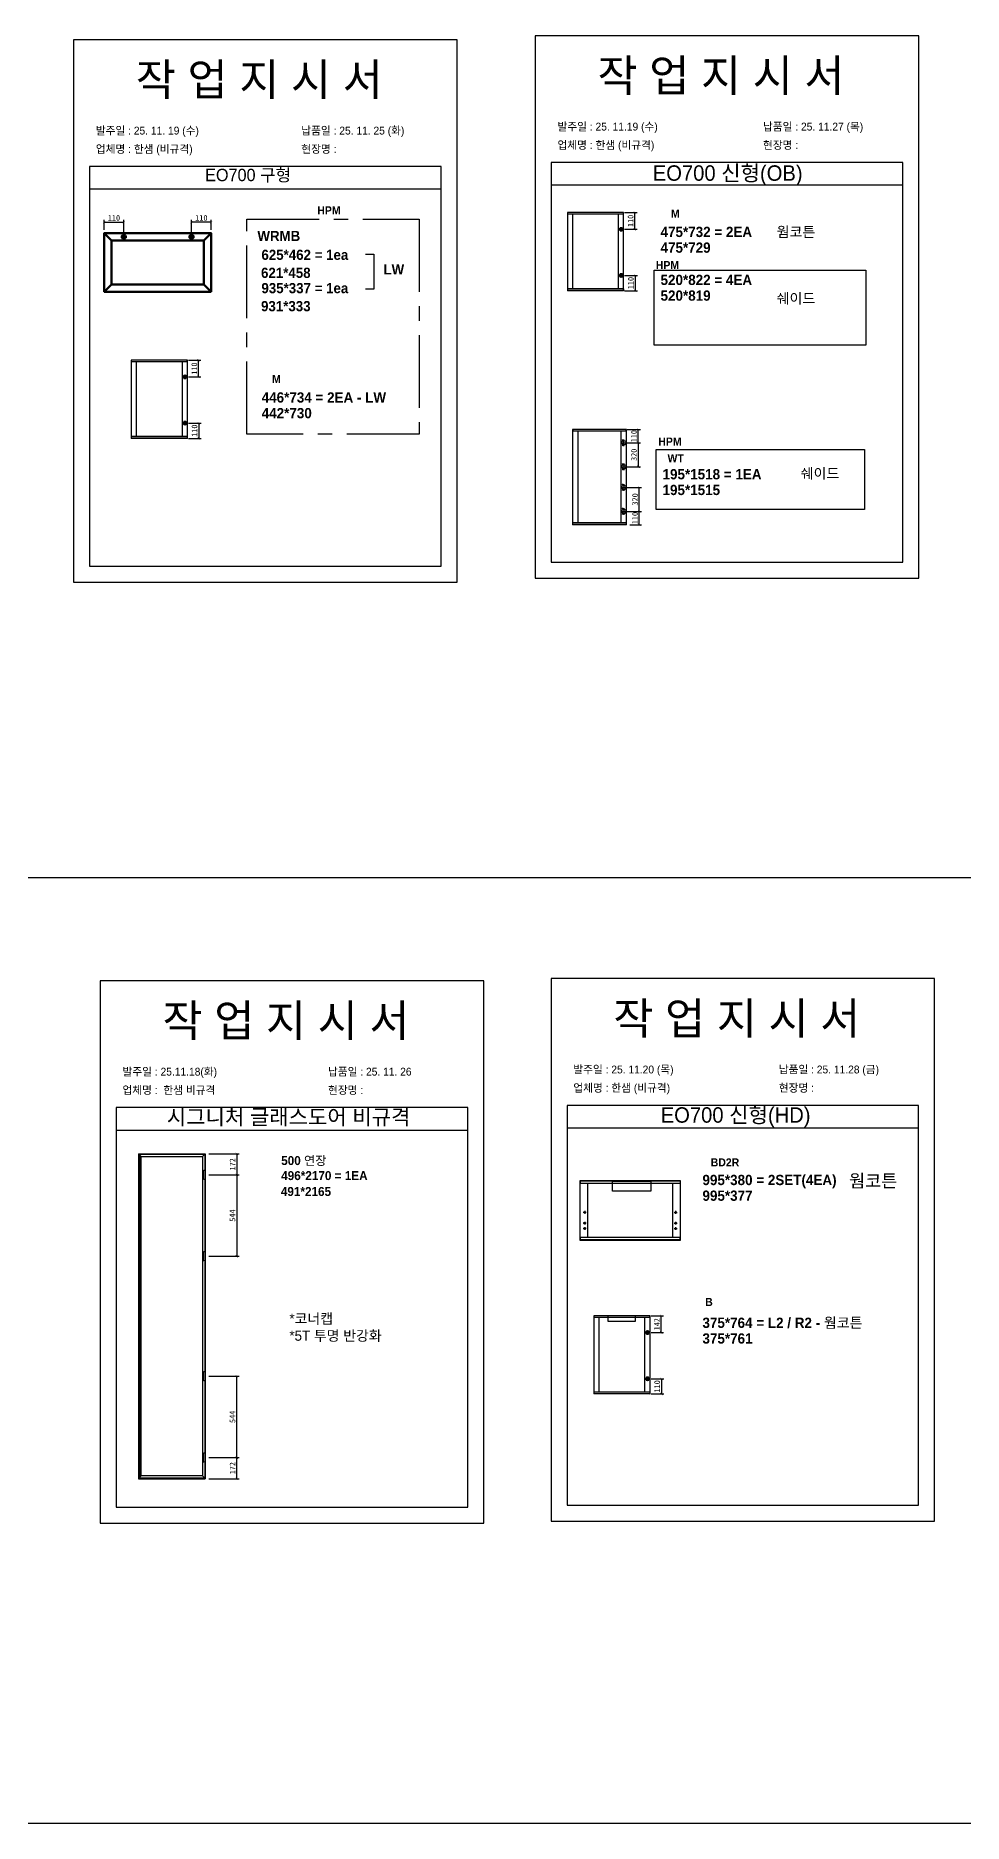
# Model space of a CAD drawing. Header units: millimetres. Extents: x -44117 to 256353, y -2095463 to 65325.
# Drawn here: x 110573 to 114635, y -491777 to -483948 of the extents above; entities that cross this region are included whole.
import ezdxf

# ---------------------------------------------------------------- set-up
doc = ezdxf.new("R2010")
doc.units = ezdxf.units.MM
doc.header["$LTSCALE"] = 10
doc.linetypes.add('CENTER', pattern=[50.8, 31.75, -6.35, 6.35, -6.35])
doc.layers.add('cen', color=1, linetype='CENTER')
doc.layers.add('Layer1', color=7, linetype='Continuous', lineweight=70)
doc.styles.add('MtX_Gulim', font='')
doc.styles.get('MtX_Gulim').set_extended_font_data('Gulim', bold=True)
doc.dimstyles.new('ISO-25', dxfattribs={"dimtxt": 2.5, "dimasz": 2.5, "dimexe": 1, "dimexo": 1, "dimtad": 1, "dimtxsty": 'Standard', "dimblk": 'ARCHTICK', "dimcen": 2.5, "dimadec": 0, "dimazin": 0, "dimtfac": 1, "dimtmove": 0, "dimatfit": 3, "dimfxl": 0, "dimarcsym": 0})

# ---------------------------------------------------------------- blocks, each defined once
blk = doc.blocks.new('_ArchTick')
at = {"color": 0, "linetype": 'ByBlock', "const_width": 0.15}
blk.add_lwpolyline([(-0.5, -0.5), (0.5, 0.5)], dxfattribs=at)
blk = doc.blocks.new('*D3997')
at = {"color": 0, "lineweight": -2}
for p, q in [((110872.4, -484797.6), (110872.4, -484754.7)), ((110872.4, -484764.7), (110958.2, -484764.7)), ((110958.2, -484814), (110958.2, -484754.7))]:
    blk.add_line(p, q, dxfattribs=at)
at = {"layer": 'Defpoints', "color": 0}
for p in [(110958.2, -484764.7), (110872.4, -484812.6), (110958.2, -484829)]:
    blk.add_point(p, dxfattribs=at)
at = {"color": 0, "lineweight": -2, "xscale": 10, "yscale": 10, "zscale": 10, "rotation": 180}
blk.add_blockref('_ArchTick', (110872.4, -484764.7), dxfattribs=at)
at = {"color": 0, "lineweight": -2, "xscale": 10, "yscale": 10, "zscale": 10}
blk.add_blockref('_ArchTick', (110958.2, -484764.7), dxfattribs=at)
at = {"color": 0, "insert": (110915.3, -484746), "char_height": 25, "attachment_point": 5}
blk.add_mtext('110', dxfattribs=at)
blk = doc.blocks.new('*D3998')
at = {"color": 0, "lineweight": -2}
for p, q in [((111255, -484814), (111255, -484754.7)), ((111340.9, -484764.7), (111255, -484764.7)), ((111340.9, -484797.6), (111340.9, -484754.7))]:
    blk.add_line(p, q, dxfattribs=at)
at = {"layer": 'Defpoints', "color": 0}
for p in [(111255, -484764.7), (111255, -484829), (111340.9, -484812.6)]:
    blk.add_point(p, dxfattribs=at)
at = {"color": 0, "lineweight": -2, "xscale": 10, "yscale": 10, "zscale": 10, "rotation": 180}
blk.add_blockref('_ArchTick', (111255, -484764.7), dxfattribs=at)
at = {"color": 0, "lineweight": -2, "xscale": 10, "yscale": 10, "zscale": 10}
blk.add_blockref('_ArchTick', (111340.9, -484764.7), dxfattribs=at)
at = {"color": 0, "insert": (111298, -484746), "char_height": 25, "attachment_point": 5}
blk.add_mtext('110', dxfattribs=at)
blk = doc.blocks.new('*D3999')
at = {"color": 0, "lineweight": -2}
for p, q in [((111241.4, -485369.1), (111296, -485369.1)), ((111286, -485442.7), (111286, -485369.1)), ((111241.4, -485442.7), (111296, -485442.7))]:
    blk.add_line(p, q, dxfattribs=at)
at = {"layer": 'Defpoints', "color": 0}
for p in [(111226.4, -485369.1), (111286, -485369.1), (111226.4, -485442.7)]:
    blk.add_point(p, dxfattribs=at)
at = {"color": 0, "lineweight": -2, "xscale": 10, "yscale": 10, "zscale": 10}
for p, rotation in [((111286, -485369.1), 90), ((111286, -485442.7), 270)]:
    blk.add_blockref('_ArchTick', p, dxfattribs=dict(at, rotation=rotation))
at = {"color": 0, "insert": (111267.2, -485405.9), "char_height": 25, "attachment_point": 5, "rotation": 90}
blk.add_mtext('110', dxfattribs=at)
blk = doc.blocks.new('*D4000')
at = {"color": 0, "lineweight": -2}
for p, q in [((111241.4, -485644.6), (111296.9, -485644.6)), ((111286.9, -485644.6), (111286.9, -485711.5)), ((111241.4, -485711.5), (111296.9, -485711.5))]:
    blk.add_line(p, q, dxfattribs=at)
at = {"layer": 'Defpoints', "color": 0}
for p in [(111226.4, -485644.6), (111226.4, -485711.5), (111286.9, -485711.5)]:
    blk.add_point(p, dxfattribs=at)
at = {"color": 0, "lineweight": -2, "xscale": 10, "yscale": 10, "zscale": 10}
for p, rotation in [((111286.9, -485644.6), 90), ((111286.9, -485711.5), 270)]:
    blk.add_blockref('_ArchTick', p, dxfattribs=dict(at, rotation=rotation))
at = {"color": 0, "insert": (111268.2, -485678), "char_height": 25, "attachment_point": 5, "rotation": 90}
blk.add_mtext('110', dxfattribs=at)
blk = doc.blocks.new('*D4001')
at = {"color": 0, "lineweight": -2}
for p, q in [((113152.1, -484722.3), (113206.7, -484722.3)), ((113196.7, -484796), (113196.7, -484722.3)), ((113152.1, -484796), (113206.7, -484796))]:
    blk.add_line(p, q, dxfattribs=at)
at = {"layer": 'Defpoints', "color": 0}
for p in [(113137.1, -484722.3), (113196.7, -484722.3), (113137.1, -484796)]:
    blk.add_point(p, dxfattribs=at)
at = {"color": 0, "lineweight": -2, "xscale": 10, "yscale": 10, "zscale": 10}
for p, rotation in [((113196.7, -484722.3), 90), ((113196.7, -484796), 270)]:
    blk.add_blockref('_ArchTick', p, dxfattribs=dict(at, rotation=rotation))
at = {"color": 0, "insert": (113178, -484759.1), "char_height": 25, "attachment_point": 5, "rotation": 90}
blk.add_mtext('110', dxfattribs=at)
blk = doc.blocks.new('*D4002')
at = {"color": 0, "lineweight": -2}
for p, q in [((113152.1, -484997.8), (113207.7, -484997.8)), ((113197.7, -484997.8), (113197.7, -485064.7)), ((113152.1, -485064.7), (113207.7, -485064.7))]:
    blk.add_line(p, q, dxfattribs=at)
at = {"layer": 'Defpoints', "color": 0}
for p in [(113137.1, -484997.8), (113137.1, -485064.7), (113197.7, -485064.7)]:
    blk.add_point(p, dxfattribs=at)
at = {"color": 0, "lineweight": -2, "xscale": 10, "yscale": 10, "zscale": 10}
for p, rotation in [((113197.7, -484997.8), 90), ((113197.7, -485064.7), 270)]:
    blk.add_blockref('_ArchTick', p, dxfattribs=dict(at, rotation=rotation))
at = {"color": 0, "insert": (113178.9, -485031.3), "char_height": 25, "attachment_point": 5, "rotation": 90}
blk.add_mtext('110', dxfattribs=at)
blk = doc.blocks.new('*D4003')
at = {"color": 0, "lineweight": -2}
for p, q in [((113163.7, -485673.1), (113221.7, -485673.1)), ((113163.7, -485730.9), (113221.7, -485730.9)), ((113211.7, -485730.9), (113211.7, -485673.1))]:
    blk.add_line(p, q, dxfattribs=at)
at = {"layer": 'Defpoints', "color": 0}
for p in [(113148.7, -485673.1), (113148.7, -485730.9), (113211.7, -485673.1)]:
    blk.add_point(p, dxfattribs=at)
at = {"color": 0, "lineweight": -2, "xscale": 10, "yscale": 10, "zscale": 10}
for p, rotation in [((113211.7, -485673.1), 90), ((113211.7, -485730.9), 270)]:
    blk.add_blockref('_ArchTick', p, dxfattribs=dict(at, rotation=rotation))
at = {"color": 0, "insert": (113192.9, -485702), "char_height": 25, "attachment_point": 5, "rotation": 90}
blk.add_mtext('110', dxfattribs=at)
blk = doc.blocks.new('*D4004')
at = {"color": 0, "lineweight": -2}
for p, q in [((113163.7, -486031.5), (113226.2, -486031.5)), ((113216.2, -486090), (113216.2, -486031.5)), ((113175.4, -486090), (113226.2, -486090))]:
    blk.add_line(p, q, dxfattribs=at)
at = {"layer": 'Defpoints', "color": 0}
for p in [(113148.7, -486031.5), (113216.2, -486031.5), (113160.4, -486090)]:
    blk.add_point(p, dxfattribs=at)
at = {"color": 0, "lineweight": -2, "xscale": 10, "yscale": 10, "zscale": 10}
for p, rotation in [((113216.2, -486031.5), 90), ((113216.2, -486090), 270)]:
    blk.add_blockref('_ArchTick', p, dxfattribs=dict(at, rotation=rotation))
at = {"color": 0, "insert": (113197.5, -486060.7), "char_height": 25, "attachment_point": 5, "rotation": 90}
blk.add_mtext('110', dxfattribs=at)
blk = doc.blocks.new('*D4005')
at = {"color": 0, "lineweight": -2}
for p, q in [((113163.7, -485926.3), (113226.2, -485926.3)), ((113216.2, -486031.5), (113216.2, -485926.3)), ((113163.7, -486031.5), (113226.2, -486031.5))]:
    blk.add_line(p, q, dxfattribs=at)
at = {"layer": 'Defpoints', "color": 0}
for p in [(113148.7, -485926.3), (113216.2, -485926.3), (113148.7, -486031.5)]:
    blk.add_point(p, dxfattribs=at)
at = {"color": 0, "lineweight": -2, "xscale": 10, "yscale": 10, "zscale": 10}
for p, rotation in [((113216.2, -485926.3), 90), ((113216.2, -486031.5), 270)]:
    blk.add_blockref('_ArchTick', p, dxfattribs=dict(at, rotation=rotation))
at = {"color": 0, "insert": (113197.5, -485978.9), "char_height": 25, "attachment_point": 5, "rotation": 90}
blk.add_mtext('320', dxfattribs=at)
blk = doc.blocks.new('*D4006')
at = {"color": 0, "lineweight": -2}
for p, q in [((113163.7, -485730.9), (113221.7, -485730.9)), ((113211.7, -485730.9), (113211.7, -485836.1)), ((113163.7, -485836.1), (113221.7, -485836.1))]:
    blk.add_line(p, q, dxfattribs=at)
at = {"layer": 'Defpoints', "color": 0}
for p in [(113148.7, -485730.9), (113148.7, -485836.1), (113211.7, -485836.1)]:
    blk.add_point(p, dxfattribs=at)
at = {"color": 0, "lineweight": -2, "xscale": 10, "yscale": 10, "zscale": 10}
for p, rotation in [((113211.7, -485730.9), 90), ((113211.7, -485836.1), 270)]:
    blk.add_blockref('_ArchTick', p, dxfattribs=dict(at, rotation=rotation))
at = {"color": 0, "insert": (113192.9, -485783.5), "char_height": 25, "attachment_point": 5, "rotation": 90}
blk.add_mtext('320', dxfattribs=at)
blk = doc.blocks.new('*D4009')
at = {"color": 0, "lineweight": -2}
for p, q in [((111330.2, -488937.5), (111463.3, -488937.5)), ((111453.3, -488937.5), (111453.3, -489294.3)), ((111330.2, -489294.3), (111463.3, -489294.3))]:
    blk.add_line(p, q, dxfattribs=at)
at = {"layer": 'Defpoints', "color": 0}
for p in [(111315.2, -488937.5), (111315.2, -489294.3), (111453.3, -489294.3)]:
    blk.add_point(p, dxfattribs=at)
at = {"color": 0, "lineweight": -2, "xscale": 10, "yscale": 10, "zscale": 10}
for p, rotation in [((111453.3, -488937.5), 90), ((111453.3, -489294.3), 270)]:
    blk.add_blockref('_ArchTick', p, dxfattribs=dict(at, rotation=rotation))
at = {"color": 0, "insert": (111434.6, -489115.9), "char_height": 25, "attachment_point": 5, "rotation": 90}
blk.add_mtext('544', dxfattribs=at)
blk = doc.blocks.new('*D4010')
at = {"color": 0, "lineweight": -2}
for p, q in [((111330.2, -488845), (111463.3, -488845)), ((111453.3, -488845), (111453.3, -488937.5)), ((111330.2, -488937.5), (111463.3, -488937.5))]:
    blk.add_line(p, q, dxfattribs=at)
at = {"layer": 'Defpoints', "color": 0}
for p in [(111315.2, -488845), (111315.2, -488937.5), (111453.3, -488937.5)]:
    blk.add_point(p, dxfattribs=at)
at = {"color": 0, "lineweight": -2, "xscale": 10, "yscale": 10, "zscale": 10}
for p, rotation in [((111453.3, -488845), 90), ((111453.3, -488937.5), 270)]:
    blk.add_blockref('_ArchTick', p, dxfattribs=dict(at, rotation=rotation))
at = {"color": 0, "insert": (111434.6, -488891.2), "char_height": 25, "attachment_point": 5, "rotation": 90}
blk.add_mtext('172', dxfattribs=at)
blk = doc.blocks.new('*D4011')
at = {"color": 0, "lineweight": -2}
for p, q in [((111330.2, -489819.1), (111463.3, -489819.1)), ((111453.3, -490176), (111453.3, -489819.1)), ((111330.2, -490176), (111463.3, -490176))]:
    blk.add_line(p, q, dxfattribs=at)
at = {"layer": 'Defpoints', "color": 0}
for p in [(111315.2, -489819.1), (111453.3, -489819.1), (111315.2, -490176)]:
    blk.add_point(p, dxfattribs=at)
at = {"color": 0, "lineweight": -2, "xscale": 10, "yscale": 10, "zscale": 10}
for p, rotation in [((111453.3, -489819.1), 90), ((111453.3, -490176), 270)]:
    blk.add_blockref('_ArchTick', p, dxfattribs=dict(at, rotation=rotation))
at = {"color": 0, "insert": (111434.6, -489997.5), "char_height": 25, "attachment_point": 5, "rotation": 90}
blk.add_mtext('544', dxfattribs=at)
blk = doc.blocks.new('*D4012')
at = {"color": 0, "lineweight": -2}
for p, q in [((111330.2, -490176), (111463.3, -490176)), ((111453.3, -490268.5), (111453.3, -490176)), ((111330.2, -490268.5), (111463.3, -490268.5))]:
    blk.add_line(p, q, dxfattribs=at)
at = {"layer": 'Defpoints', "color": 0}
for p in [(111315.2, -490176), (111453.3, -490176), (111315.2, -490268.5)]:
    blk.add_point(p, dxfattribs=at)
at = {"color": 0, "lineweight": -2, "xscale": 10, "yscale": 10, "zscale": 10}
for p, rotation in [((111453.3, -490176), 90), ((111453.3, -490268.5), 270)]:
    blk.add_blockref('_ArchTick', p, dxfattribs=dict(at, rotation=rotation))
at = {"color": 0, "insert": (111434.6, -490222.2), "char_height": 25, "attachment_point": 5, "rotation": 90}
blk.add_mtext('172', dxfattribs=at)
blk = doc.blocks.new('*D4013')
at = {"color": 0, "lineweight": -2}
for p, q in [((113267.5, -489554.9), (113322.1, -489554.9)), ((113312.1, -489628.5), (113312.1, -489554.9)), ((113267.5, -489628.5), (113322.1, -489628.5))]:
    blk.add_line(p, q, dxfattribs=at)
at = {"layer": 'Defpoints', "color": 0}
for p in [(113252.5, -489554.9), (113312.1, -489554.9), (113252.5, -489628.5)]:
    blk.add_point(p, dxfattribs=at)
at = {"color": 0, "lineweight": -2, "xscale": 10, "yscale": 10, "zscale": 10}
for p, rotation in [((113312.1, -489554.9), 90), ((113312.1, -489628.5), 270)]:
    blk.add_blockref('_ArchTick', p, dxfattribs=dict(at, rotation=rotation))
at = {"color": 0, "insert": (113293.4, -489591.7), "char_height": 25, "attachment_point": 5, "rotation": 90}
blk.add_mtext('142', dxfattribs=at)
blk = doc.blocks.new('*D4014')
at = {"color": 0, "lineweight": -2}
for p, q in [((113267.5, -489830.4), (113323.1, -489830.4)), ((113313.1, -489830.4), (113313.1, -489897.3)), ((113267.5, -489897.3), (113323.1, -489897.3))]:
    blk.add_line(p, q, dxfattribs=at)
at = {"layer": 'Defpoints', "color": 0}
for p in [(113252.5, -489830.4), (113252.5, -489897.3), (113313.1, -489897.3)]:
    blk.add_point(p, dxfattribs=at)
at = {"color": 0, "lineweight": -2, "xscale": 10, "yscale": 10, "zscale": 10}
for p, rotation in [((113313.1, -489830.4), 90), ((113313.1, -489897.3), 270)]:
    blk.add_blockref('_ArchTick', p, dxfattribs=dict(at, rotation=rotation))
at = {"color": 0, "insert": (113294.3, -489863.8), "char_height": 25, "attachment_point": 5, "rotation": 90}
blk.add_mtext('110', dxfattribs=at)

msp = doc.modelspace()

# ---------------------------------------------------------------- linework, layer by layer
for p, q in [((112348.13736, -484520.76289), (110808.13736, -484520.76289)), ((114370.34082, -484503.31693), (112830.34082, -484503.31693)), ((112348.13736, -484620.76289), (110808.13736, -484620.76289)), ((114370.34082, -484603.31693), (112830.34082, -484603.31693)), ((112901.25304, -484722.58073), (112901.25304, -485064.46762)), ((113147.75368, -484723.02346), (112901.25304, -484723.02346)), ((113147.75368, -484729.71362), (112901.25304, -484729.71362)), ((113147.50771, -484722.33477), (112901.499, -484722.33477)), ((112923.14363, -484729.2217), (112923.14363, -485057.33473)), ((113125.61712, -485057.33473), (113125.61712, -484729.71362)), ((113146.52387, -484729.71362), (113146.52387, -484722.33477)), ((113147.75368, -485064.46762), (113147.75368, -484722.58073)), ((113147.75368, -485057.33473), (112901.25304, -485057.33473)), ((113147.75368, -485064.02489), (112901.25304, -485064.02489)), ((113147.50771, -485064.71359), (112901.499, -485064.71359)), ((112902.48284, -485064.71359), (112902.48284, -485057.33473)), ((113146.52387, -485057.33473), (113146.52387, -485064.71359)), ((110990.50531, -485369.35239), (110990.50531, -485711.23927)), ((111237.00595, -485369.79512), (110990.50531, -485369.79512)), ((111237.00595, -485376.48528), (110990.50531, -485376.48528)), ((111236.75999, -485369.10642), (110990.75127, -485369.10642)), ((111012.39591, -485375.99335), (111012.39591, -485704.10639)), ((111214.86939, -485704.10639), (111214.86939, -485376.48528)), ((111235.77614, -485376.48528), (111235.77614, -485369.10642)), ((111237.00595, -485711.23927), (111237.00595, -485369.35239)), ((111237.00595, -485704.10639), (110990.50531, -485704.10639)), ((111237.00595, -485710.79655), (110990.50531, -485710.79655)), ((111236.75999, -485711.48524), (110990.75127, -485711.48524)), ((110991.73512, -485711.48524), (110991.73512, -485704.10639)), ((111235.77614, -485704.10639), (111235.77614, -485711.48524)), ((112923.46867, -485672.57092), (112923.46867, -486089.77878)), ((113160.46223, -485673.05023), (112923.46867, -485673.05023)), ((113160.46223, -485680.29318), (112923.46867, -485680.29318)), ((113160.19595, -485672.30464), (112923.73495, -485672.30464)), ((112924.80009, -485672.30464), (112924.80009, -485680.29318)), ((112947.16802, -485679.76061), (112947.16802, -486082.05653)), ((113134.22111, -485730.88732), (113163.27029, -485730.88732)), ((113136.49659, -486082.05653), (113136.49659, -485680.29318)), ((113146.08285, -485718.90449), (113141.82229, -485718.90449)), ((113143.95257, -485716.77421), (113143.95257, -485721.03477)), ((113148.7457, -485745.41191), (113148.7457, -485716.36273)), ((113159.13081, -485680.29318), (113159.13081, -485672.30464)), ((113160.46223, -486089.77878), (113160.46223, -485672.57092)), ((113146.08285, -485742.87013), (113141.82229, -485742.87013)), ((113143.95257, -485740.73986), (113143.95257, -485745.00041)), ((113134.22111, -485836.06986), (113163.27029, -485836.06986)), ((113146.08285, -485824.08703), (113141.82229, -485824.08703)), ((113146.08285, -485848.05267), (113141.82229, -485848.05267)), ((113143.95257, -485821.95675), (113143.95257, -485826.21731)), ((113143.95257, -485845.92239), (113143.95257, -485850.18295)), ((113148.7457, -485821.54527), (113148.7457, -485850.59445)), ((113134.22111, -485926.27986), (113163.27029, -485926.27986)), ((113146.08285, -485914.29703), (113141.82229, -485914.29703)), ((113146.08285, -485938.26267), (113141.82229, -485938.26267)), ((113143.95257, -485912.16675), (113143.95257, -485916.42731)), ((113143.95257, -485936.13239), (113143.95257, -485940.39295)), ((113148.7457, -485911.75527), (113148.7457, -485940.80444)), ((113134.22111, -486031.46239), (113163.27029, -486031.46239)), ((113146.08285, -486019.47955), (113141.82229, -486019.47955)), ((113146.08285, -486043.44519), (113141.82229, -486043.44519)), ((113143.95257, -486017.34927), (113143.95257, -486021.60983)), ((113143.95257, -486041.31492), (113143.95257, -486045.57547)), ((113148.7457, -486016.93779), (113148.7457, -486045.98697)), ((113160.46223, -486082.05653), (112923.46867, -486082.05653)), ((113160.46223, -486089.29948), (112923.46867, -486089.29948)), ((113160.19595, -486090.04508), (112923.73495, -486090.04508)), ((112924.80009, -486090.04508), (112924.80009, -486082.05653)), ((113159.13081, -486082.05653), (113159.13081, -486090.04508)), ((112465.09926, -488642.64097), (110925.09926, -488642.64097)), ((114439.56168, -488633.15466), (112899.56168, -488633.15466)), ((112465.09926, -488742.64097), (110925.09926, -488742.64097)), ((114439.56168, -488733.15466), (112899.56168, -488733.15466)), ((111022.62446, -488844.96427), (111022.62446, -490268.46066)), ((111022.62446, -488844.96427), (111315.19561, -488844.96427)), ((111022.62446, -488844.96427), (111035.08825, -488857.42807)), ((111022.62446, -488844.96427), (111028.52836, -488844.96427)), ((111028.52836, -488844.96427), (111028.52836, -490268.46066)), ((111302.73182, -488857.42807), (111315.19561, -488844.96427)), ((111315.19561, -488844.96427), (111315.19561, -490268.46066)), ((112955.87137, -488964.33423), (112955.87137, -489222.7763)), ((113396.48177, -488965.0007), (112955.87137, -488965.0007)), ((113396.48177, -488975.0718), (112955.87137, -488975.0718)), ((113396.11151, -488963.96397), (112956.24163, -488963.96397)), ((112957.72267, -488963.96397), (112957.72267, -488975.0718)), ((112989.19485, -488975.0718), (112989.19485, -489212.03874)), ((113363.15829, -489212.03874), (113363.15829, -488975.0718)), ((113394.63047, -488963.96397), (113394.63047, -488975.0718)), ((113396.48177, -489222.7763), (113396.48177, -488964.33423)), ((112976.97624, -489095.5917), (112976.97624, -489107.81031)), ((113375.3769, -489095.5917), (113375.3769, -489107.81031)), ((112983.08554, -489101.701), (112970.86693, -489101.701)), ((112983.08554, -489149.09439), (112970.86693, -489149.09439)), ((112983.08554, -489172.79109), (112970.86693, -489172.79109)), ((112976.97624, -489142.98509), (112976.97624, -489155.20369)), ((112976.97624, -489166.68178), (112976.97624, -489178.90039)), ((113369.2676, -489101.701), (113381.48621, -489101.701)), ((113369.2676, -489149.09439), (113381.48621, -489149.09439)), ((113369.2676, -489172.79109), (113381.48621, -489172.79109)), ((113375.3769, -489142.98509), (113375.3769, -489155.20369)), ((113375.3769, -489166.68178), (113375.3769, -489178.90039)), ((113396.48177, -489212.03874), (112955.87137, -489212.03874)), ((113396.48177, -489222.10983), (112955.87137, -489222.10983)), ((112956.24163, -489223.14656), (113396.11151, -489223.14656)), ((112957.72267, -489212.03874), (112957.72267, -489223.14656)), ((113394.63047, -489223.14656), (113394.63047, -489212.03874)), ((113016.65107, -489555.15244), (113016.65107, -489897.03933)), ((113263.15171, -489555.59517), (113016.65107, -489555.59517)), ((113263.15171, -489562.28534), (113016.65107, -489562.28534)), ((113262.90575, -489554.90648), (113016.89703, -489554.90648)), ((113038.54167, -489561.79341), (113038.54167, -489889.90645)), ((113241.01515, -489889.90645), (113241.01515, -489562.28534)), ((113261.9219, -489562.28534), (113261.9219, -489554.90648)), ((113263.15171, -489897.03933), (113263.15171, -489555.15244)), ((113263.15171, -489889.90645), (113016.65107, -489889.90645)), ((113263.15171, -489896.59661), (113016.65107, -489896.59661)), ((113262.90575, -489897.2853), (113016.89703, -489897.2853)), ((113017.88088, -489897.2853), (113017.88088, -489889.90645)), ((113261.9219, -489889.90645), (113261.9219, -489897.2853)), ((111035.08825, -490255.99687), (111022.62446, -490268.46066)), ((111022.62446, -490268.46066), (111315.19561, -490268.46066)), ((111302.73182, -490255.99687), (111315.19561, -490268.46066))]:
    msp.add_line(p, q)
at = {"color": 1}
for p, q in [((104015.69829, -487634.88151), (196284.84516, -487634.88151)), ((104015.69829, -487634.88151), (196284.84516, -487634.88151)), ((104015.69829, -491777.47505), (196284.84516, -491777.47505)), ((104015.69829, -491777.47505), (196284.84516, -491777.47505))]:
    msp.add_line(p, q, dxfattribs=at)
at = {"linetype": 'Continuous'}
for p, q in [((111035.08825, -490255.99687), (111035.08825, -488857.42807)), ((111035.08825, -488857.42807), (111302.73182, -488857.42807)), ((111302.73182, -488857.42807), (111302.73182, -490255.99687)), ((111302.73182, -490255.99687), (111035.08825, -490255.99687))]:
    msp.add_line(p, q, dxfattribs=at)
for points in [[(110738.13736, -486341.59317), (112418.13736, -486341.59317), (112418.13736, -483965.59317), (110738.13736, -483965.59317)], [(112760.34082, -486324.14721), (114440.34082, -486324.14721), (114440.34082, -483948.14721), (112760.34082, -483948.14721)], [(113281.00814, -484975.46821), (114208.97098, -484975.46821), (114208.97098, -485303.68658), (113281.00814, -485303.68658)], [(113289.77598, -485760.30749), (114202.47305, -485760.30749), (114202.47305, -486022.84722), (113289.77598, -486022.84722)], [(112829.56168, -490453.98494), (114509.56168, -490453.98494), (114509.56168, -488077.98494), (112829.56168, -488077.98494)], [(110855.09926, -490463.47124), (112535.09926, -490463.47124), (112535.09926, -488087.47124), (110855.09926, -488087.47124)], [(111024.59243, -488846.93224), (111313.22764, -488846.93224), (111313.22764, -490266.4927), (111024.59243, -490266.4927)], [(113098.77964, -488964.39255), (113266.16009, -488964.39255), (113266.16009, -489009.41212), (113098.77964, -489009.41212)], [(113078.57416, -489578.98645), (113199.75941, -489578.98645), (113199.75941, -489555.59517), (113078.57416, -489555.59517)]]:
    msp.add_lwpolyline(points, close=True)
for points in [[(110808.13736, -484520.76289), (110808.13736, -486271.59317), (112348.13736, -486271.59317), (112348.13736, -484520.76289)], [(112830.34082, -484503.31693), (112830.34082, -486254.14721), (114370.34082, -486254.14721), (114370.34082, -484503.31693)], [(112016.77268, -484905.44801), (112053.84003, -484905.44801), (112053.84003, -485058.55228), (112016.77268, -485058.55228)], [(110925.09926, -488642.64097), (110925.09926, -490393.47124), (112465.09926, -490393.47124), (112465.09926, -488642.64097)], [(112899.56168, -488633.15466), (112899.56168, -490383.98494), (114439.56168, -490383.98494), (114439.56168, -488633.15466)]]:
    msp.add_lwpolyline(points)
for points in [[(111310.5932, -488956.78888), (111310.5932, -488956.78888, 0.4142135624), (111315.19561, -488952.18646), (111315.19561, -488922.73102, 0.4142135624), (111310.5932, -488918.1286), (111310.5932, -488918.1286, 0.4142135624), (111305.99078, -488922.73102), (111305.99078, -488952.18646, 0.4142135624)], [(111310.5932, -489313.64696), (111310.5932, -489313.64696, 0.4142135624), (111315.19561, -489309.04454), (111315.19561, -489279.5891, 0.4142135624), (111310.5932, -489274.98668), (111310.5932, -489274.98668, 0.4142135624), (111305.99078, -489279.5891), (111305.99078, -489309.04454, 0.4142135624)], [(111310.5932, -489838.43825), (111310.5932, -489838.43825, 0.4142135624), (111315.19561, -489833.83584), (111315.19561, -489804.38039, 0.4142135624), (111310.5932, -489799.77798), (111310.5932, -489799.77798, 0.4142135624), (111305.99078, -489804.38039), (111305.99078, -489833.83584, 0.4142135624)], [(111310.5932, -490195.29634), (111310.5932, -490195.29634, 0.4142135624), (111315.19561, -490190.69392), (111315.19561, -490161.23847, 0.4142135624), (111310.5932, -490156.63606), (111310.5932, -490156.63606, 0.4142135624), (111305.99078, -490161.23847), (111305.99078, -490190.69392, 0.4142135624)]]:
    msp.add_lwpolyline(points, format="xyb", close=True, dxfattribs=at)
for centre, radius in [((113148.7457, -485730.88732), 9.31997), ((113143.95257, -485718.90449), 0.85211), ((113143.95257, -485742.87013), 0.85211), ((113148.7457, -485836.06986), 9.31997), ((113143.95257, -485824.08703), 0.85211), ((113143.95257, -485848.05267), 0.85211), ((113148.7457, -485926.27986), 9.31997), ((113143.95257, -485914.29703), 0.85211), ((113143.95257, -485938.26267), 0.85211), ((113148.7457, -486031.46239), 9.31997), ((113143.95257, -486019.47955), 0.85211), ((113143.95257, -486043.44519), 0.85211), ((112976.97624, -489101.701), 3.70261), ((113375.3769, -489101.701), 3.70261), ((112976.97624, -489149.09439), 3.70261), ((112976.97624, -489172.79109), 3.70261), ((113375.3769, -489149.09439), 3.70261), ((113375.3769, -489172.79109), 3.70261)]:
    msp.add_circle(centre, radius)
for centre, radius, start, end in [((113147.50771, -484722.58073), 0.24596, 0, 90), ((112901.499, -485064.46763), 0.24596, 180, 270), ((113147.50771, -485064.46763), 0.24596, 270, 0), ((111236.75999, -485369.35239), 0.24596, 0, 90), ((110990.75127, -485711.23928), 0.24596, 180, 270), ((111236.75999, -485711.23928), 0.24596, 270, 0), ((112923.73495, -485672.57092), 0.26628, 90, 180), ((113160.19595, -485672.57092), 0.26628, 0, 90), ((112923.73495, -486089.77879), 0.26628, 180, 270), ((113160.19595, -486089.77879), 0.26628, 270, 0), ((112956.24163, -488964.33423), 0.37026, 90, 180), ((113396.11151, -488964.33423), 0.37026, 0, 90), ((112956.24163, -489222.7763), 0.37026, 180, 270), ((113396.11151, -489222.7763), 0.37026, 270, 0), ((113262.90575, -489555.15244), 0.24596, 0, 90), ((113016.89703, -489897.03934), 0.24596, 180, 270), ((113262.90575, -489897.03934), 0.24596, 270, 0)]:
    msp.add_arc(centre, radius, start, end)
at = {"layer": 'cen'}
msp.add_lwpolyline([(111496.8129, -484752.14297), (112252.3422, -484752.14297), (112252.3422, -485692.50387), (111496.8129, -485692.50387)], close=True, dxfattribs=at)
at = {"layer": 'Layer1'}
for p, q in [((113137.11569, -484786.88605), (113137.11569, -484805.01645)), ((110904.42613, -484844.66935), (110872.3628, -484812.60602)), ((110944.90557, -484828.98106), (110971.56053, -484828.98106)), ((111268.35756, -484828.98106), (111241.7026, -484828.98106)), ((111340.90032, -484812.60602), (111308.837, -484844.66935)), ((111308.837, -484844.66935), (111340.90032, -484812.60602)), ((113137.11569, -485006.89441), (113137.11569, -484988.76401)), ((110904.42613, -485037.04929), (110872.3628, -485069.11262)), ((111340.90032, -485069.11262), (111308.837, -485037.04929)), ((111226.36797, -485433.6577), (111226.36797, -485451.7881)), ((111226.36797, -485653.66606), (111226.36797, -485635.53566)), ((113252.51373, -489619.45776), (113252.51373, -489637.58816)), ((113252.51373, -489839.46612), (113252.51373, -489821.33572))]:
    msp.add_line(p, q, dxfattribs=at)
for points in [[(111340.90032, -485069.11262), (111340.90032, -484812.60602), (110872.3628, -484812.60602), (110872.3628, -485069.11262)], [(111308.837, -485037.04929), (111308.837, -484844.66935), (110904.42613, -484844.66935), (110904.42613, -485037.04929)], [(110958.23305, -484815.65358), (110958.23305, -484842.30854)], [(111255.03008, -484815.65358), (111255.03008, -484842.30854)], [(113146.18089, -484795.95125), (113128.05049, -484795.95125)], [(113146.18089, -484997.82921), (113128.05049, -484997.82921)], [(111235.43317, -485442.7229), (111217.30276, -485442.7229)], [(111235.43317, -485644.60086), (111217.30276, -485644.60086)], [(113261.57893, -489628.52296), (113243.44853, -489628.52296)], [(113261.57893, -489830.40092), (113243.44853, -489830.40092)]]:
    msp.add_lwpolyline(points, close=True, dxfattribs=at)
for centre, radius in [((113137.11569, -484795.95125), 6.04347), ((110958.23305, -484828.98106), 8.88499), ((111255.03008, -484828.98106), 8.88499), ((113137.11569, -484997.82921), 6.04347), ((111226.36797, -485442.7229), 6.04347), ((111226.36797, -485644.60086), 6.04347), ((113252.51373, -489628.52296), 6.04347), ((113252.51373, -489830.40092), 6.04347)]:
    msp.add_circle(centre, radius, dxfattribs=at)

# ---------------------------------------------------------------- texts
at = {"linetype": 'Continuous', "style": 'MtX_Gulim'}
for s, height, p in [('HPM', 35.049344, (111805.87661, -484730.29581)), ('M', 35.04934, (113354.74079, -484744.77531)), ('WRMB', 44.508282, (111543.63807, -484847.34684)), ('625*462 = 1ea', 44.508282, (111561.12202, -484929.84575)), ('HPM', 35.049344, (113288.50841, -484970.15022)), ('LW', 44.508282, (112095.80384, -484993.80563)), ('935*337 = 1ea', 44.508282, (111561.12202, -485075.79896)), ('M', 35.04934, (111607.76005, -485469.76402)), ('HPM', 35.049344, (113299.46519, -485743.01719)), ('WT', 35.049344, (113339.9057, -485816.10042)), ('500 연장', 39.271262, (111647.72946, -488894.55544)), ('496*2170 = 1EA', 39.2712622, (111647.72946, -488960.41737)), ('BD2R', 35.049344, (113529.17064, -488900.23996)), ('웜코튼', 56.299423, (114134.67168, -488991.93882)), ('B', 35.04934, (113504.8874, -489511.72916))]:
    msp.add_text(s, height=height, dxfattribs=at).set_placement(p)
at = {"color": 242, "linetype": 'Continuous', "true_color": 0xcd2027, "style": 'MtX_Gulim'}
for s, height, p in [('621*458', 44.508282, (111559.46514, -485008.727)), ('931*333', 44.508282, (111559.46514, -485154.6802)), ('491*2165', 39.271262, (111646.26754, -489030.01714))]:
    msp.add_text(s, height=height, dxfattribs=at).set_placement(p)
at = {"attachment_point": 1}
for s, width, gutter_width, heights, insert, char_height in [('{\\fGulim|b0|i0|c129|p50;작 업 지 시 서}', 3307.3198183, 12.5, [-155.84554], (111010.94396, -484069.75568), 140), ('{\\fGulim|b0|i0|c129|p50;작 업 지 시 서}', 3307.3198183, 12.5, [-155.84554], (113033.14743, -484052.30972), 140), ('{\\fGulim|b0|i0|c129|p50;발주일 : 25. 11. 19 (수)}', 3307.3198183, 12.5, [34.50412], (110835.73461, -484346.4761), 34.3), ('{\\fGulim|b0|i0|c129|p50;납품일 : 25. 11. 25 (화)}', 3307.3198183, 12.5, [37.67976], (111735.71259, -484346.4761), 34.3), ('\\pt11;{\\fGulim|b0|i0|c129|p50;발주일 : 25. 11.19 (수)}', 3307.3198183, 12.5, [34.50412], (112857.93807, -484329.03014), 34.3), ('{\\fGulim|b0|i0|c129|p50;납품일 : 25. 11.27 (목)}', 3307.3198183, 12.5, [35.09023], (113757.91605, -484329.03014), 34.3), ('{\\fGulim|b0|i0|c129|p50;업체명 : 한샘 (비규격)}', 3307.3198183, 12.5, [36.11279], (110835.73461, -484427.13228), 34.3), ('{\\fGulim|b0|i0|c129|p50;현장명 : }', 3307.3198183, 12.5, [-38.2735], (111735.71259, -484427.13228), 34.3), ('{\\fGulim|b0|i0|c129|p50;업체명 : 한샘 (비규격)}', 3307.3198183, 12.5, [36.11279], (112857.93807, -484409.68632), 34.3), ('{\\fGulim|b0|i0|c129|p50;현장명 : }', 3307.3198183, 12.5, [-38.2735], (113757.91605, -484409.68632), 34.3), ('{\\fGulim|b0|i0|c129|p50;EO700 구형}', 5224.9748335, 19.74777, [57.05176], (111314.68603, -484530.89723), 54.1878762), ('{\\fGulim|b0|i0|c129|p50;EO700 신형(OB)}', 1597.0710432, 6.03612, [-85.06834], (113275.21833, -484515.74517), 67.6045736), ('{\\f굴림|b1|i0|c129|p50;475*732 = 2EA}', 13607.1496112, 175, [-46.36905], (113309.31697, -484784.82118), 45), ('{\\f굴림|b1|i0|c129|p50;웜코튼}', 13607.1496112, 175, [-48.57143], (113817.75706, -484784.82118), 45), ('{\\f굴림|b1|i0|c129|p50;\\C1;475*729}', 13607.1496112, 175, [-46.25], (113309.31697, -484853.63104), 45), ('{\\f굴림|b1|i0|c129|p50;520*822 = 4EA}', 13607.1496112, 175, [46.36905], (113309.31697, -484994.90329), 45), ('{\\f굴림|b1|i0|c129|p50;\\C1;520*819}', 13607.1496112, 175, [-46.25], (113309.31697, -485063.71315), 45), ('{\\f굴림|b1|i0|c129|p50;쉐이드}', 13607.1496112, 175, [-50], (113817.75706, -485076.06274), 45), ('{\\f굴림|b1|i0|c129|p50;446*734 = 2EA - LW}', 13607.1496112, 175, [-46.42857], (111562.33623, -485509.8099), 45), ('{\\f굴림|b1|i0|c129|p50;\\C1;442*730}', 13607.1496112, 175, [-46.25], (111562.33623, -485578.61976), 45), ('{\\f굴림|b1|i0|c129|p50;195*1518 = 1EA}', 13607.1496112, 175, [-46.36905], (113318.01139, -485846.23913), 45), ('{\\f굴림|b1|i0|c129|p50;쉐이드}', 13607.1496112, 175, [-50], (113923.04628, -485842.52395), 45), ('{\\f굴림|b1|i0|c129|p50;\\C1;195*1515}', 13607.1496112, 175, [-46.25], (113318.01139, -485915.04899), 45), ('{\\fGulim|b0|i0|c129|p50;작 업 지 시 서}', 3307.3198183, 12.5, [-155.84554], (111127.90587, -488191.63376), 140), ('{\\fGulim|b0|i0|c129|p50;작 업 지 시 서}', 3307.3198183, 12.5, [-155.84554], (113102.36829, -488182.14745), 140), ('\\pt11;{\\fGulim|b0|i0|c129|p50;발주일 : 25.11.18(화)}', 3307.3198183, 12.5, [34.50412], (110952.69651, -488468.35418), 34.3), ('{\\fGulim|b0|i0|c129|p50;납품일 : 25. 11. 26}', 3307.3198183, 12.5, [57.68947], (111852.6745, -488468.35418), 34.3), ('\\pt11;{\\fGulim|b0|i0|c129|p50;발주일 : 25. 11.20 (목)}', 3307.3198183, 12.5, [34.50412], (112927.15893, -488458.86787), 34.3), ('{\\fGulim|b0|i0|c129|p50;납품일 : 25. 11.28 (금)}', 3307.3198183, 12.5, [35.09023], (113827.13692, -488458.86787), 34.3), ('{\\fGulim|b0|i0|c129|p50;업체명 :  한샘 비규격}', 3307.3198183, 12.5, [36.11279], (110952.69651, -488549.01035), 34.3), ('{\\fGulim|b0|i0|c129|p50;현장명 : }', 3307.3198183, 12.5, [-38.2735], (111852.6745, -488549.01035), 34.3), ('{\\fGulim|b0|i0|c129|p50;업체명 : 한샘 (비규격)}', 3307.3198183, 12.5, [36.11279], (112927.15893, -488539.52405), 34.3), ('{\\fGulim|b0|i0|c129|p50;현장명 : }', 3307.3198183, 12.5, [-38.2735], (113827.13692, -488539.52405), 34.3), ('{\\fGulim|b0|i0|c129|p50;시그니처 글래스도어 비규격}', 1597.0710432, 6.03612, [-75.34624], (111146.82133, -488650.42318), 67.6045736), ('{\\fGulim|b0|i0|c129|p50;EO700 신형(HD)}', 1597.0710432, 6.03612, [-85.06834], (113309.97395, -488641.42396), 67.6045736), ('{\\f굴림|b1|i0|c129|p50;995*380 = 2SET(4EA) }', 13607.1496112, 175, [-56.36905], (113492.88497, -488937.3733), 45), ('{\\f굴림|b1|i0|c129|p50;\\C1;995*377}', 13607.1496112, 175, [-46.19048], (113492.88497, -489006.18316), 45), ('{\\fGulim|b0|i0|c129|p50;*코너캡\\P*5T 투명 반강화}', 1055.7982644, 3.99038, [-126.38025], (111683.72109, -489544.96236), 44.6923083), ('{\\f굴림|b1|i0|c129|p50;375*764 = L2 / R2 - 웜코튼}', 13607.1496112, 175, [-54.34524], (113492.88497, -489562.82317), 45), ('{\\f굴림|b1|i0|c129|p50;\\C1;375*761}', 13607.1496112, 175, [-46.25], (113492.88497, -489631.63303), 45)]:
    msp.add_mtext_dynamic_manual_height_columns(s, width=width, gutter_width=gutter_width, heights=heights, dxfattribs=dict(at, insert=insert, char_height=char_height))

# ---------------------------------------------------------------- dimensions: what is measured, and where the dimension line sits
for base, p1, p2, angle, text, override, picture, middle in [((110958.23305, -484764.74973), (110872.3628, -484812.60602), (110958.23305, -484828.98106), 180, '110', {"dimscale": 10, "dimasz": 1, "dimexo": 1.5, "dimtxsty": 'Standard'}, '*D3997', (110915.29793, -484745.99973)), ((113196.72947, -484722.33477), (113137.11569, -484795.95125), (113137.11569, -484722.33477), 90, '110', {"dimscale": 10, "dimasz": 1, "dimexo": 1.5, "dimtxsty": 'Standard'}, '*D4001', (113177.97947, -484759.14301)), ((113197.68294, -485064.71359), (113137.11569, -484997.82921), (113137.11569, -485064.71359), 90, '110', {"dimscale": 10, "dimasz": 1, "dimexo": 1.5, "dimtxsty": 'Standard'}, '*D4002', (113178.93294, -485031.2714)), ((111285.98174, -485369.10642), (111226.36797, -485442.7229), (111226.36797, -485369.10642), 90, '110', {"dimscale": 10, "dimasz": 1, "dimexo": 1.5, "dimtxsty": 'Standard'}, '*D3999', (111267.23174, -485405.91466)), ((111286.93521, -485711.48524), (111226.36797, -485644.60086), (111226.36797, -485711.48524), 90, '110', {"dimscale": 10, "dimasz": 1, "dimexo": 1.5, "dimtxsty": 'Standard'}, '*D4000', (111268.18521, -485678.04305)), ((113211.67084, -485836.06986), (113148.7457, -485730.88732), (113148.7457, -485836.06986), 90, '320', {"dimscale": 10, "dimasz": 1, "dimexo": 1.5, "dimtxsty": 'Standard'}, '*D4006', (113192.92084, -485783.47859)), ((113216.2423, -485926.27986), (113148.7457, -486031.46238), (113148.7457, -485926.27986), 90, '320', {"dimscale": 10, "dimasz": 1, "dimexo": 1.5, "dimtxsty": 'Standard'}, '*D4005', (113197.4923, -485978.87112)), ((113216.2423, -486031.46238), (113160.38424, -486089.96708), (113148.7457, -486031.46238), 90, '110', {"dimscale": 10, "dimasz": 1, "dimexo": 1.5, "dimtxsty": 'Standard'}, '*D4004', (113197.4923, -486060.71473)), ((111453.33429, -488937.45874), (111315.19561, -488844.96427), (111315.19561, -488937.45874), 90, '172', {"dimscale": 10, "dimasz": 1, "dimexo": 1.5}, '*D4010', (111434.58429, -488891.21151)), ((111453.33429, -489294.31682), (111315.19561, -488937.45874), (111315.19561, -489294.31682), 90, '544', {"dimscale": 10, "dimasz": 1, "dimexo": 1.5}, '*D4009', (111434.58429, -489115.88778)), ((113312.1275, -489554.90648), (113252.51373, -489628.52296), (113252.51373, -489554.90648), 90, '142', {"dimscale": 10, "dimasz": 1, "dimexo": 1.5, "dimtxsty": 'Standard'}, '*D4013', (113293.3775, -489591.71472)), ((111453.33429, -489819.10812), (111315.19561, -490175.9662), (111315.19561, -489819.10812), 90, '544', {"dimscale": 10, "dimasz": 1, "dimexo": 1.5}, '*D4011', (111434.58429, -489997.53716)), ((113313.08098, -489897.2853), (113252.51373, -489830.40092), (113252.51373, -489897.2853), 90, '110', {"dimscale": 10, "dimasz": 1, "dimexo": 1.5, "dimtxsty": 'Standard'}, '*D4014', (113294.33098, -489863.84311)), ((111453.33429, -490175.9662), (111315.19561, -490268.46066), (111315.19561, -490175.9662), 90, '172', {"dimscale": 10, "dimasz": 1, "dimexo": 1.5}, '*D4012', (111434.58429, -490222.21343))]:
    dim = msp.add_linear_dim(base=base, p1=p1, p2=p2, angle=angle, text=text, dimstyle='ISO-25', override=override)
    dim.commit()
    dim.dimension.update_dxf_attribs({"geometry": picture, "text_midpoint": middle})
dim = msp.add_linear_dim(base=(111255.03008, -484764.74973), p1=(111340.90032, -484812.60602), p2=(111255.03008, -484828.98106), text='110', dimstyle='ISO-25', override={"dimscale": 10, "dimasz": 1, "dimexo": 1.5, "dimtxsty": 'Standard'})
dim.commit()
dim.dimension.update_dxf_attribs({"geometry": '*D3998', "text_midpoint": (111297.9652, -484745.99973)})
dim = msp.add_linear_dim(base=(113211.67084, -485673.05023), p1=(113148.7457, -485730.88732), p2=(113148.7457, -485673.05023), angle=90, text='110', dimstyle='ISO-25', override={"dimscale": 10, "dimasz": 1, "dimexo": 1.5, "dimtxsty": 'Standard'})
dim.commit()
dim.dimension.update_dxf_attribs({"geometry": '*D4003', "text_midpoint": (113211.67084, -485701.96877), "dimtype": 160})

doc.saveas('drawing.dxf')
